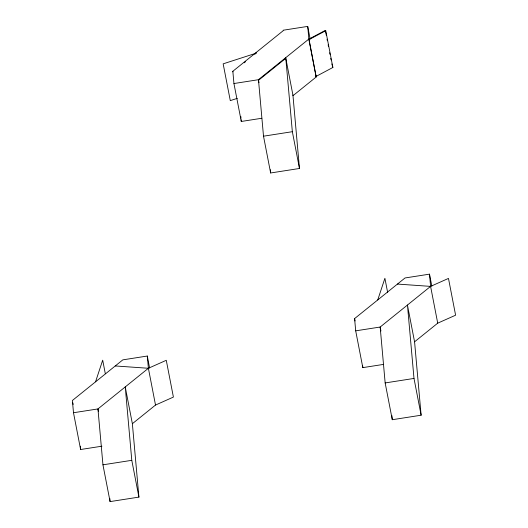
<?xml version="1.0" encoding="UTF-8"?>
<svg xmlns="http://www.w3.org/2000/svg" width="528" height="528" viewBox="0 0 528 528"><rect width="100%" height="100%" fill="white"/><g stroke="black" fill="none" stroke-linecap="round" stroke-linejoin="round"><path stroke-width="0.79" d="M309.019 39.422L308.662 39.422L309.019 39.422L316.074 76.421L332.878 67.472L325.75 30.69L325.347 30.373L308.543 39.329M95.542 381.83L102.689 360.175L105.329 373.765M377.744 299.944L384.899 278.289L387.684 292.677M261.815 118.259L241.289 121.46L233.937 83.53L232.841 71.273L283.272 30.65L283.232 30.215L307.705 26.4L310.141 38.966M244.213 62.773L245.467 61.769M254.852 54.206L256.1 53.203L255.988 52.628M285.688 57.717L308.834 39.072L316.186 77.002L293.04 95.647L285.688 57.717L258.41 79.715L233.937 83.53M98.426 411.319L97.957 408.923L102.947 464.818L110.081 501.6L138.917 497.105L132.37 423.7L155.516 405.055L173.402 397.082L166.274 360.301L148.388 368.273L97.957 408.923L73.491 412.738L80.619 449.513L101.93 446.193M383.348 364.426L362.822 367.627L355.694 330.845L354.598 318.589L405.029 277.966L429.502 274.151L431.825 286.143M380.939 331.03L380.167 327.03L385.156 382.932L392.284 419.714L421.126 415.213L414.572 341.807L437.719 323.162L455.605 315.196L448.477 278.414L430.591 286.387L380.167 327.03L355.694 330.845M325.75 30.69L308.946 39.646L307.705 26.4M256.1 53.203L223.159 63.842L230.287 100.617L237.343 98.34M263.505 136.191L292.347 131.696L285.8 58.291L258.522 80.289L263.505 136.191L270.64 172.973L299.475 168.472L292.928 95.073M149.622 368.036L147.292 356.037L122.826 359.858L72.395 400.475L73.491 412.738M385.156 382.932L413.998 378.437L407.444 305.032L414.572 341.807M102.947 464.818L131.789 460.324L125.242 386.918L132.37 423.7M397.452 284.071L430.591 286.387L437.719 323.162M115.243 365.957L148.388 368.273L155.516 405.055M332.878 67.472L331.855 63.954M413.998 378.437L421.126 415.213M325.347 30.373L326.278 35.171M327.05 39.171L327.36 40.768M328.132 44.768L328.442 46.365M329.683 52.76L329.993 54.364M330.772 58.357L331.082 59.961M354.598 318.589L355.067 320.984M292.347 131.696L299.475 168.472M258.41 79.715L258.984 82.691M232.841 71.273L232.954 71.848M131.789 460.324L138.917 497.105M72.857 402.871L73.168 404.474M429.502 274.151L430.591 286.387M391.921 415.661L392.284 419.714M362.677 365.99L362.822 367.627M316.048 75.418L316.186 77.002M316.028 75.913L316.074 76.421M270.349 169.732L270.64 172.973M240.847 116.556L240.992 118.193M241.144 119.823L241.289 121.46M147.292 356.037L148.388 368.273M109.791 498.359L110.081 501.6M80.322 446.246L80.619 449.513"/></g></svg>
